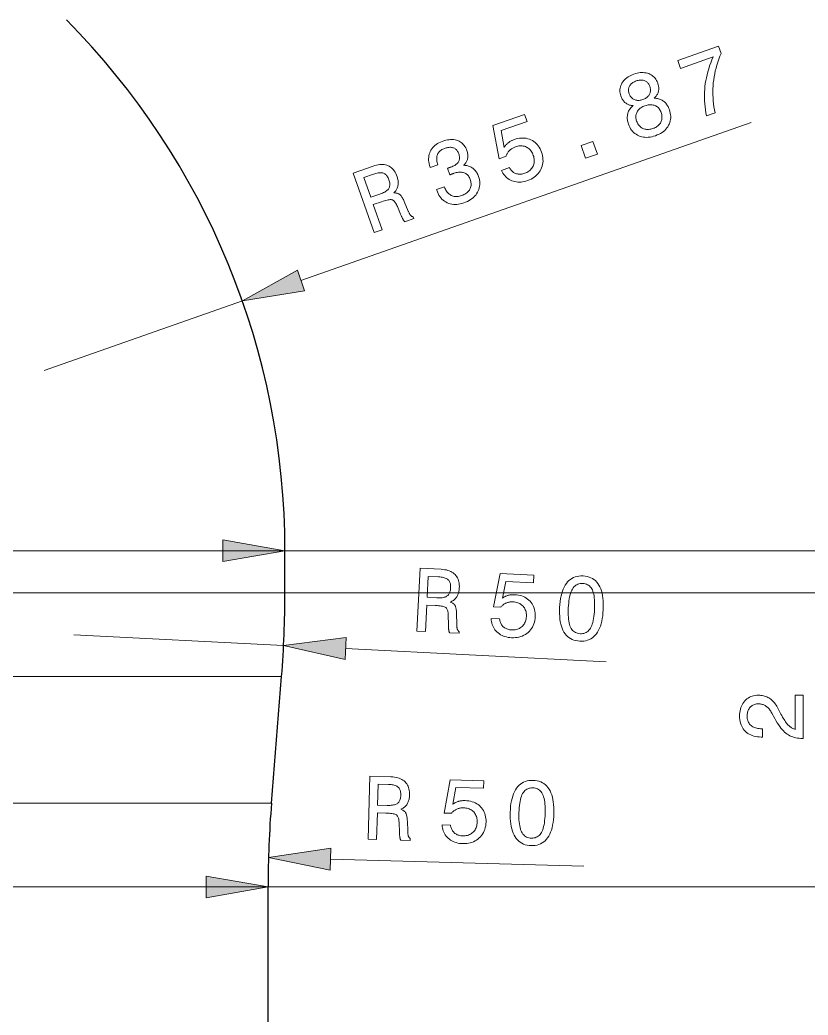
# Model space of a CAD drawing. Extents: x 0 to 297, y 0 to 420.
# Drawn here: x 126.58 to 164.08, y 260.25 to 307.61 of the extents above; entities that cross this region are included whole.
import ezdxf

# ---------------------------------------------------------------- set-up
doc = ezdxf.new("R2010")
doc.units = 0

msp = doc.modelspace()

# ---------------------------------------------------------------- linework, layer by layer
at = {"color": 7, "lineweight": 13}
for p, q in [((139.954, 295.21), (161.373, 302.729)), ((73.095, 282.349), (136.237, 282.349)), ((139.191, 282.349), (88.114, 282.349)), ((139.191, 282.349), (166.841, 282.349)), ((139.191, 282.349), (176.859, 282.349)), ((139.191, 280.349), (88.114, 280.349)), ((139.191, 280.349), (176.859, 280.349)), ((139.191, 280.349), (166.841, 280.349)), ((139.032, 276.366), (88.19, 276.366)), ((138.55, 270.333), (88.421, 270.333)), ((73.895, 266.349), (135.437, 266.349)), ((138.391, 266.349), (88.497, 266.349)), ((138.391, 266.349), (176.859, 266.349)), ((138.391, 266.349), (176.859, 266.349))]:
    msp.add_line(p, q, dxfattribs=at)
at = {"color": 7, "lineweight": 13, "ltscale": 0.25}
for p, q in [((127.73, 290.919), (137.166, 294.232)), ((129.141, 278.342), (139.128, 277.84))]:
    msp.add_line(p, q, dxfattribs=at)
at = {"color": 7, "lineweight": 30, "ltscale": 0.05}
msp.add_line((139.191, 280.349), (139.191, 282.349), dxfattribs=at)
at = {"color": 7, "lineweight": 13, "ltscale": 0.310269}
msp.add_line((142.079, 277.691), (154.474, 277.068), dxfattribs=at)
at = {"color": 7, "lineweight": 30, "ltscale": 0.151328}
msp.add_line((138.55, 270.333), (139.032, 276.366), dxfattribs=at)
at = {"color": 7, "lineweight": 13, "ltscale": 0.30114}
msp.add_line((141.364, 267.672), (153.405, 267.334), dxfattribs=at)
at = {"color": 7, "lineweight": 30}
msp.add_line((138.391, 173.649), (138.391, 266.349), dxfattribs=at)
at = {"color": 7, "lineweight": 13}
for points in [[(159.244, 303.042), (159.217, 303.184), (159.194, 303.326), (159.176, 303.468), (159.162, 303.609), (159.153, 303.749), (159.148, 303.889), (159.148, 304.029), (159.152, 304.168), (159.16, 304.306), (159.174, 304.444), (159.191, 304.581), (159.214, 304.719), (159.241, 304.858), (159.273, 304.997), (159.31, 305.137), (159.351, 305.278), (159.397, 305.418), (159.448, 305.56), (159.503, 305.702), (159.563, 305.844), (158.016, 305.301), (157.885, 305.673), (159.825, 306.353), (159.943, 306.015), (159.886, 305.876), (159.833, 305.737), (159.784, 305.598), (159.741, 305.458), (159.701, 305.318), (159.666, 305.178), (159.636, 305.038), (159.61, 304.897), (159.589, 304.757), (159.572, 304.616), (159.56, 304.475), (159.552, 304.333), (159.549, 304.191), (159.551, 304.049), (159.557, 303.906), (159.568, 303.763), (159.583, 303.619), (159.603, 303.475), (159.627, 303.331), (159.656, 303.186)], [(155.752, 303.527), (155.709, 303.532), (155.668, 303.539), (155.628, 303.548), (155.589, 303.558), (155.553, 303.571), (155.517, 303.585), (155.483, 303.601), (155.45, 303.62), (155.419, 303.64), (155.389, 303.661), (155.361, 303.685), (155.334, 303.711), (155.309, 303.739), (155.284, 303.769), (155.262, 303.801), (155.24, 303.835), (155.22, 303.871), (155.202, 303.909), (155.185, 303.949), (155.169, 303.991), (155.149, 304.055), (155.135, 304.119), (155.126, 304.182), (155.124, 304.244), (155.127, 304.306), (155.135, 304.367), (155.15, 304.427), (155.17, 304.487), (155.196, 304.545), (155.227, 304.603), (155.264, 304.66), (155.305, 304.713), (155.351, 304.763), (155.401, 304.81), (155.455, 304.854), (155.513, 304.895), (155.576, 304.933), (155.644, 304.968), (155.716, 305), (155.792, 305.029), (155.87, 305.054), (155.946, 305.074), (156.021, 305.089), (156.094, 305.099), (156.165, 305.104), (156.235, 305.103), (156.304, 305.097), (156.37, 305.087), (156.435, 305.071), (156.499, 305.05), (156.559, 305.024), (156.616, 304.994), (156.668, 304.96), (156.717, 304.922), (156.762, 304.88), (156.802, 304.834), (156.839, 304.783), (156.872, 304.729), (156.901, 304.67), (156.925, 304.607), (156.939, 304.564), (156.951, 304.522), (156.961, 304.481), (156.968, 304.44), (156.972, 304.4), (156.975, 304.361), (156.975, 304.322), (156.973, 304.284), (156.968, 304.247), (156.962, 304.211), (156.952, 304.176), (156.941, 304.141), (156.927, 304.106), (156.911, 304.072), (156.892, 304.039), (156.871, 304.007), (156.847, 303.974), (156.821, 303.943), (156.793, 303.912), (156.762, 303.882), (156.814, 303.879), (156.864, 303.874), (156.913, 303.866), (156.96, 303.856), (157.005, 303.843), (157.049, 303.827), (157.091, 303.808), (157.131, 303.787), (157.17, 303.763), (157.207, 303.737), (157.243, 303.707), (157.277, 303.676), (157.309, 303.642), (157.339, 303.605), (157.367, 303.566), (157.393, 303.525), (157.418, 303.481), (157.441, 303.435), (157.462, 303.386), (157.482, 303.335), (157.507, 303.254), (157.526, 303.174), (157.539, 303.096), (157.545, 303.02), (157.544, 302.945), (157.538, 302.871), (157.524, 302.799), (157.505, 302.729), (157.479, 302.659), (157.446, 302.592), (157.408, 302.526), (157.364, 302.465), (157.315, 302.406), (157.261, 302.352), (157.201, 302.301), (157.135, 302.253), (157.065, 302.21), (156.989, 302.169), (156.907, 302.132), (156.82, 302.099), (156.732, 302.071), (156.645, 302.049), (156.561, 302.033), (156.478, 302.023), (156.398, 302.019), (156.319, 302.021), (156.243, 302.03), (156.168, 302.045), (156.096, 302.066), (156.025, 302.093), (155.958, 302.125), (155.894, 302.163), (155.835, 302.206), (155.78, 302.254), (155.728, 302.307), (155.681, 302.366), (155.638, 302.429), (155.6, 302.498), (155.565, 302.572), (155.534, 302.651), (155.517, 302.703), (155.503, 302.754), (155.492, 302.805), (155.484, 302.855), (155.479, 302.904), (155.476, 302.952), (155.477, 302.999), (155.481, 303.045), (155.487, 303.091), (155.497, 303.136), (155.509, 303.18), (155.524, 303.223), (155.543, 303.265), (155.564, 303.305), (155.588, 303.345), (155.615, 303.384), (155.645, 303.421), (155.677, 303.458), (155.713, 303.493)], [(155.568, 304.095), (155.583, 304.056), (155.601, 304.019), (155.62, 303.985), (155.642, 303.953), (155.666, 303.924), (155.692, 303.897), (155.72, 303.873), (155.75, 303.851), (155.782, 303.832), (155.817, 303.816), (155.853, 303.802), (155.89, 303.792), (155.927, 303.784), (155.966, 303.78), (156.006, 303.778), (156.046, 303.78), (156.087, 303.785), (156.13, 303.793), (156.173, 303.804), (156.217, 303.818), (156.261, 303.835), (156.302, 303.853), (156.34, 303.874), (156.375, 303.896), (156.408, 303.92), (156.439, 303.946), (156.466, 303.973), (156.491, 304.003), (156.513, 304.034), (156.533, 304.067), (156.549, 304.102), (156.563, 304.137), (156.573, 304.172), (156.58, 304.209), (156.583, 304.246), (156.584, 304.284), (156.581, 304.322), (156.575, 304.361), (156.565, 304.4), (156.553, 304.441), (156.537, 304.48), (156.52, 304.517), (156.501, 304.55), (156.479, 304.582), (156.456, 304.61), (156.431, 304.636), (156.403, 304.66), (156.374, 304.68), (156.343, 304.698), (156.309, 304.714), (156.274, 304.726), (156.238, 304.736), (156.201, 304.742), (156.162, 304.746), (156.122, 304.746), (156.082, 304.744), (156.039, 304.738), (155.996, 304.729), (155.952, 304.718), (155.906, 304.703), (155.862, 304.686), (155.82, 304.668), (155.782, 304.648), (155.745, 304.626), (155.712, 304.602), (155.682, 304.577), (155.654, 304.55), (155.629, 304.522), (155.607, 304.492), (155.587, 304.46), (155.571, 304.427), (155.557, 304.394), (155.547, 304.359), (155.541, 304.324), (155.537, 304.288), (155.537, 304.251), (155.54, 304.213), (155.546, 304.175), (155.555, 304.135)], [(155.923, 302.796), (155.943, 302.746), (155.964, 302.7), (155.988, 302.656), (156.015, 302.616), (156.044, 302.579), (156.075, 302.545), (156.108, 302.514), (156.144, 302.487), (156.182, 302.463), (156.223, 302.443), (156.265, 302.425), (156.309, 302.412), (156.354, 302.402), (156.4, 302.397), (156.447, 302.395), (156.495, 302.396), (156.545, 302.402), (156.595, 302.411), (156.647, 302.424), (156.7, 302.441), (156.753, 302.461), (156.802, 302.484), (156.848, 302.508), (156.89, 302.535), (156.929, 302.564), (156.965, 302.595), (156.997, 302.628), (157.026, 302.664), (157.052, 302.701), (157.074, 302.741), (157.093, 302.783), (157.108, 302.826), (157.119, 302.869), (157.126, 302.914), (157.129, 302.96), (157.128, 303.007), (157.124, 303.055), (157.115, 303.104), (157.103, 303.154), (157.087, 303.205), (157.069, 303.252), (157.048, 303.295), (157.025, 303.335), (157, 303.373), (156.972, 303.407), (156.942, 303.438), (156.91, 303.466), (156.875, 303.491), (156.838, 303.513), (156.798, 303.531), (156.756, 303.547), (156.714, 303.558), (156.669, 303.567), (156.624, 303.571), (156.577, 303.572), (156.528, 303.569), (156.478, 303.563), (156.427, 303.553), (156.375, 303.539), (156.321, 303.522), (156.269, 303.502), (156.219, 303.48), (156.174, 303.456), (156.131, 303.43), (156.092, 303.402), (156.056, 303.372), (156.023, 303.34), (155.994, 303.306), (155.967, 303.27), (155.945, 303.232), (155.925, 303.192), (155.91, 303.152), (155.898, 303.111), (155.89, 303.069), (155.886, 303.026), (155.886, 302.982), (155.89, 302.937), (155.897, 302.891), (155.908, 302.844)], [(149.489, 300.446), (149.867, 300.579), (149.89, 300.538), (149.915, 300.501), (149.941, 300.466), (149.969, 300.434), (149.999, 300.404), (150.03, 300.378), (150.063, 300.354), (150.098, 300.332), (150.134, 300.314), (150.172, 300.298), (150.211, 300.286), (150.251, 300.276), (150.292, 300.269), (150.333, 300.266), (150.376, 300.265), (150.419, 300.268), (150.462, 300.273), (150.507, 300.282), (150.552, 300.294), (150.599, 300.308), (150.654, 300.33), (150.705, 300.354), (150.754, 300.38), (150.799, 300.41), (150.84, 300.442), (150.878, 300.476), (150.912, 300.514), (150.943, 300.554), (150.971, 300.597), (150.995, 300.642), (151.016, 300.689), (151.032, 300.738), (151.044, 300.787), (151.051, 300.837), (151.055, 300.888), (151.054, 300.94), (151.049, 300.993), (151.04, 301.047), (151.026, 301.102), (151.008, 301.158), (150.987, 301.214), (150.963, 301.267), (150.936, 301.315), (150.907, 301.361), (150.875, 301.402), (150.84, 301.441), (150.803, 301.475), (150.763, 301.506), (150.721, 301.534), (150.676, 301.558), (150.629, 301.578), (150.581, 301.594), (150.532, 301.605), (150.482, 301.613), (150.431, 301.616), (150.378, 301.615), (150.324, 301.609), (150.27, 301.6), (150.214, 301.586), (150.157, 301.568), (150.124, 301.555), (150.093, 301.542), (150.062, 301.528), (150.033, 301.512), (150.004, 301.496), (149.977, 301.478), (149.951, 301.459), (149.926, 301.439), (149.901, 301.418), (149.878, 301.396), (149.856, 301.373), (149.835, 301.349), (149.815, 301.323), (149.797, 301.297), (149.779, 301.27), (149.763, 301.241), (149.748, 301.212), (149.734, 301.182), (149.721, 301.15), (149.709, 301.118), (149.385, 301.004), (149.081, 302.582), (150.593, 303.113), (150.71, 302.779), (149.471, 302.344), (149.625, 301.542), (149.639, 301.567), (149.655, 301.591), (149.672, 301.614), (149.689, 301.637), (149.708, 301.659), (149.728, 301.681), (149.748, 301.702), (149.77, 301.723), (149.793, 301.743), (149.817, 301.762), (149.841, 301.781), (149.867, 301.799), (149.894, 301.816), (149.921, 301.832), (149.949, 301.848), (149.978, 301.863), (150.008, 301.877), (150.038, 301.89), (150.069, 301.903), (150.102, 301.915), (150.188, 301.942), (150.273, 301.963), (150.356, 301.978), (150.438, 301.986), (150.517, 301.988), (150.596, 301.984), (150.673, 301.973), (150.748, 301.956), (150.822, 301.932), (150.894, 301.902), (150.963, 301.867), (151.028, 301.826), (151.089, 301.78), (151.145, 301.729), (151.198, 301.673), (151.246, 301.612), (151.29, 301.546), (151.33, 301.475), (151.366, 301.399), (151.397, 301.317), (151.425, 301.229), (151.446, 301.142), (151.46, 301.056), (151.468, 300.972), (151.469, 300.889), (151.462, 300.808), (151.449, 300.728), (151.429, 300.649), (151.403, 300.572), (151.369, 300.496), (151.33, 300.423), (151.285, 300.355), (151.235, 300.291), (151.179, 300.231), (151.118, 300.175), (151.052, 300.124), (150.98, 300.077), (150.903, 300.035), (150.821, 299.996), (150.733, 299.962), (150.654, 299.937), (150.576, 299.917), (150.499, 299.903), (150.423, 299.894), (150.348, 299.891), (150.274, 299.893), (150.202, 299.9), (150.13, 299.913), (150.06, 299.931), (149.991, 299.955), (149.924, 299.984), (149.861, 300.018), (149.802, 300.056), (149.746, 300.098), (149.694, 300.145), (149.645, 300.196), (149.601, 300.252), (149.56, 300.312), (149.522, 300.377)], [(146.401, 299.53), (146.777, 299.662), (146.8, 299.604), (146.825, 299.551), (146.853, 299.501), (146.882, 299.455), (146.914, 299.412), (146.948, 299.374), (146.983, 299.339), (147.021, 299.308), (147.061, 299.28), (147.103, 299.257), (147.147, 299.237), (147.192, 299.222), (147.239, 299.21), (147.287, 299.203), (147.336, 299.2), (147.387, 299.202), (147.439, 299.207), (147.493, 299.217), (147.547, 299.23), (147.604, 299.248), (147.658, 299.269), (147.708, 299.292), (147.755, 299.316), (147.799, 299.344), (147.839, 299.373), (147.876, 299.404), (147.91, 299.438), (147.94, 299.473), (147.967, 299.511), (147.99, 299.551), (148.009, 299.593), (148.025, 299.636), (148.037, 299.68), (148.044, 299.724), (148.048, 299.771), (148.047, 299.818), (148.043, 299.866), (148.035, 299.915), (148.022, 299.966), (148.006, 300.017), (147.988, 300.063), (147.968, 300.106), (147.945, 300.145), (147.92, 300.181), (147.893, 300.214), (147.863, 300.244), (147.83, 300.27), (147.795, 300.294), (147.758, 300.314), (147.718, 300.331), (147.677, 300.344), (147.633, 300.354), (147.588, 300.361), (147.542, 300.364), (147.493, 300.363), (147.443, 300.359), (147.392, 300.351), (147.339, 300.34), (147.284, 300.325), (147.227, 300.307), (147.219, 300.304), (147.211, 300.301), (147.203, 300.298), (147.195, 300.295), (147.187, 300.292), (147.178, 300.289), (147.17, 300.286), (147.162, 300.282), (147.153, 300.279), (147.145, 300.276), (147.136, 300.272), (147.126, 300.268), (147.116, 300.264), (147.106, 300.26), (147.095, 300.255), (147.083, 300.251), (147.071, 300.246), (147.058, 300.24), (147.045, 300.235), (147.031, 300.229), (146.919, 300.549), (146.928, 300.552), (146.936, 300.555), (146.945, 300.557), (146.954, 300.56), (146.962, 300.563), (146.971, 300.565), (146.979, 300.568), (146.987, 300.571), (146.995, 300.573), (147.003, 300.576), (147.011, 300.578), (147.019, 300.581), (147.027, 300.583), (147.035, 300.586), (147.042, 300.589), (147.049, 300.591), (147.057, 300.593), (147.064, 300.596), (147.071, 300.598), (147.077, 300.601), (147.13, 300.621), (147.18, 300.642), (147.226, 300.664), (147.268, 300.687), (147.307, 300.712), (147.342, 300.737), (147.373, 300.764), (147.401, 300.792), (147.425, 300.821), (147.446, 300.852), (147.463, 300.884), (147.477, 300.917), (147.487, 300.951), (147.494, 300.987), (147.497, 301.024), (147.497, 301.062), (147.494, 301.102), (147.487, 301.143), (147.476, 301.186), (147.462, 301.23), (147.446, 301.271), (147.428, 301.31), (147.408, 301.345), (147.387, 301.378), (147.363, 301.408), (147.338, 301.435), (147.311, 301.459), (147.282, 301.481), (147.251, 301.499), (147.218, 301.515), (147.183, 301.527), (147.148, 301.537), (147.11, 301.543), (147.071, 301.546), (147.031, 301.546), (146.989, 301.543), (146.946, 301.537), (146.902, 301.528), (146.856, 301.516), (146.808, 301.501), (146.756, 301.48), (146.708, 301.458), (146.663, 301.434), (146.621, 301.407), (146.584, 301.379), (146.55, 301.348), (146.52, 301.315), (146.493, 301.28), (146.471, 301.243), (146.451, 301.203), (146.436, 301.162), (146.424, 301.118), (146.417, 301.073), (146.413, 301.026), (146.413, 300.977), (146.416, 300.926), (146.424, 300.874), (146.435, 300.819), (146.45, 300.763), (146.469, 300.704), (146.107, 300.577), (146.097, 300.605), (146.071, 300.687), (146.051, 300.768), (146.037, 300.847), (146.029, 300.924), (146.026, 301), (146.03, 301.074), (146.04, 301.146), (146.056, 301.216), (146.078, 301.285), (146.106, 301.352), (146.14, 301.417), (146.179, 301.477), (146.222, 301.534), (146.271, 301.588), (146.325, 301.637), (146.384, 301.683), (146.448, 301.725), (146.518, 301.763), (146.592, 301.797), (146.671, 301.828), (146.757, 301.855), (146.84, 301.878), (146.92, 301.895), (146.998, 301.906), (147.074, 301.913), (147.147, 301.913), (147.217, 301.909), (147.285, 301.899), (147.351, 301.884), (147.414, 301.863), (147.474, 301.837), (147.53, 301.806), (147.583, 301.771), (147.632, 301.73), (147.678, 301.685), (147.719, 301.635), (147.757, 301.58), (147.792, 301.52), (147.823, 301.455), (147.85, 301.386), (147.863, 301.345), (147.874, 301.305), (147.883, 301.265), (147.889, 301.226), (147.894, 301.188), (147.896, 301.15), (147.896, 301.112), (147.893, 301.076), (147.889, 301.039), (147.882, 301.004), (147.873, 300.969), (147.862, 300.935), (147.848, 300.901), (147.833, 300.868), (147.815, 300.837), (147.795, 300.806), (147.772, 300.775), (147.748, 300.746), (147.721, 300.717), (147.692, 300.689), (147.743, 300.687), (147.792, 300.682), (147.84, 300.675), (147.886, 300.665), (147.931, 300.653), (147.974, 300.638), (148.015, 300.62), (148.055, 300.599), (148.094, 300.576), (148.131, 300.55), (148.166, 300.522), (148.199, 300.491), (148.231, 300.458), (148.261, 300.422), (148.289, 300.384), (148.315, 300.343), (148.339, 300.3), (148.362, 300.255), (148.383, 300.207), (148.402, 300.156), (148.427, 300.075), (148.446, 299.996), (148.458, 299.917), (148.463, 299.84), (148.461, 299.764), (148.453, 299.69), (148.438, 299.616), (148.417, 299.544), (148.388, 299.474), (148.353, 299.404), (148.312, 299.337), (148.266, 299.274), (148.214, 299.214), (148.157, 299.158), (148.094, 299.105), (148.026, 299.056), (147.952, 299.011), (147.874, 298.97), (147.789, 298.932), (147.7, 298.898), (147.613, 298.87), (147.528, 298.849), (147.445, 298.834), (147.364, 298.826), (147.284, 298.824), (147.206, 298.828), (147.13, 298.839), (147.055, 298.856), (146.982, 298.879), (146.911, 298.909), (146.843, 298.945), (146.779, 298.986), (146.719, 299.032), (146.663, 299.083), (146.611, 299.14), (146.563, 299.202), (146.519, 299.269), (146.479, 299.341), (146.443, 299.419), (146.411, 299.502)], [(153.494, 301.023), (153.281, 301.63), (153.844, 301.827), (154.057, 301.221)], [(143.435, 297.492), (142.443, 300.319), (143.388, 300.651), (143.47, 300.677), (143.55, 300.698), (143.627, 300.714), (143.702, 300.724), (143.774, 300.728), (143.844, 300.727), (143.911, 300.721), (143.975, 300.709), (144.037, 300.691), (144.097, 300.668), (144.154, 300.64), (144.207, 300.606), (144.258, 300.567), (144.305, 300.523), (144.35, 300.473), (144.391, 300.418), (144.43, 300.358), (144.465, 300.292), (144.497, 300.221), (144.526, 300.145), (144.541, 300.099), (144.554, 300.054), (144.564, 300.009), (144.572, 299.965), (144.578, 299.922), (144.581, 299.88), (144.582, 299.838), (144.58, 299.798), (144.576, 299.758), (144.57, 299.718), (144.561, 299.68), (144.55, 299.642), (144.537, 299.606), (144.521, 299.57), (144.503, 299.535), (144.482, 299.501), (144.46, 299.468), (144.434, 299.435), (144.407, 299.404), (144.377, 299.373), (144.411, 299.374), (144.443, 299.373), (144.474, 299.37), (144.504, 299.365), (144.532, 299.358), (144.559, 299.35), (144.585, 299.34), (144.609, 299.328), (144.632, 299.315), (144.653, 299.299), (144.674, 299.282), (144.695, 299.26), (144.716, 299.235), (144.738, 299.207), (144.759, 299.175), (144.781, 299.139), (144.802, 299.1), (144.824, 299.058), (144.846, 299.012), (144.868, 298.963), (145.059, 298.513), (145.071, 298.485), (145.083, 298.459), (145.095, 298.434), (145.107, 298.411), (145.119, 298.389), (145.13, 298.37), (145.141, 298.352), (145.152, 298.335), (145.163, 298.321), (145.173, 298.308), (145.184, 298.296), (145.195, 298.286), (145.207, 298.276), (145.218, 298.267), (145.231, 298.259), (145.243, 298.252), (145.256, 298.246), (145.27, 298.241), (145.284, 298.237), (145.298, 298.233), (145.325, 298.156), (144.898, 298.006), (144.889, 298.013), (144.88, 298.022), (144.871, 298.032), (144.861, 298.042), (144.852, 298.054), (144.843, 298.066), (144.833, 298.08), (144.823, 298.095), (144.814, 298.11), (144.804, 298.127), (144.793, 298.144), (144.783, 298.163), (144.772, 298.184), (144.761, 298.206), (144.75, 298.229), (144.738, 298.253), (144.727, 298.279), (144.714, 298.306), (144.702, 298.334), (144.689, 298.364), (144.541, 298.723), (144.518, 298.775), (144.495, 298.822), (144.472, 298.865), (144.448, 298.904), (144.424, 298.938), (144.4, 298.968), (144.376, 298.993), (144.351, 299.014), (144.326, 299.031), (144.301, 299.043), (144.273, 299.051), (144.24, 299.055), (144.201, 299.056), (144.157, 299.052), (144.108, 299.046), (144.053, 299.035), (143.994, 299.02), (143.928, 299.002), (143.858, 298.98), (143.782, 298.955), (143.394, 298.819), (143.813, 297.625)], [(143.404, 300.268), (142.943, 300.106), (143.273, 299.165), (143.709, 299.318), (143.773, 299.341), (143.832, 299.366), (143.886, 299.391), (143.936, 299.417), (143.981, 299.444), (144.021, 299.471), (144.056, 299.5), (144.087, 299.529), (144.113, 299.559), (144.134, 299.59), (144.15, 299.622), (144.164, 299.656), (144.173, 299.692), (144.179, 299.73), (144.181, 299.77), (144.18, 299.812), (144.174, 299.856), (144.166, 299.902), (144.153, 299.95), (144.137, 300), (144.119, 300.048), (144.099, 300.093), (144.077, 300.133), (144.054, 300.17), (144.029, 300.203), (144.003, 300.233), (143.975, 300.259), (143.946, 300.281), (143.914, 300.299), (143.882, 300.313), (143.847, 300.324), (143.809, 300.332), (143.769, 300.336), (143.725, 300.336), (143.679, 300.333), (143.63, 300.327), (143.577, 300.317), (143.523, 300.304), (143.465, 300.288)], [(139.781, 295.702), (137.166, 294.232), (140.126, 294.719)], [(136.237, 281.828), (139.191, 282.349), (136.237, 282.87)], [(145.474, 278.522), (145.625, 281.514), (146.625, 281.464), (146.711, 281.457), (146.793, 281.447), (146.87, 281.432), (146.943, 281.413), (147.012, 281.39), (147.076, 281.362), (147.135, 281.331), (147.191, 281.295), (147.241, 281.256), (147.288, 281.212), (147.329, 281.164), (147.366, 281.113), (147.398, 281.057), (147.426, 280.998), (147.448, 280.935), (147.466, 280.869), (147.478, 280.799), (147.486, 280.725), (147.489, 280.647), (147.487, 280.565), (147.484, 280.517), (147.479, 280.47), (147.471, 280.425), (147.462, 280.381), (147.451, 280.339), (147.438, 280.299), (147.423, 280.26), (147.406, 280.223), (147.387, 280.187), (147.366, 280.154), (147.344, 280.121), (147.319, 280.091), (147.293, 280.062), (147.265, 280.035), (147.235, 280.009), (147.203, 279.985), (147.169, 279.963), (147.134, 279.943), (147.097, 279.924), (147.058, 279.907), (147.089, 279.895), (147.118, 279.882), (147.146, 279.867), (147.172, 279.851), (147.195, 279.835), (147.217, 279.817), (147.237, 279.798), (147.255, 279.778), (147.271, 279.757), (147.285, 279.734), (147.298, 279.71), (147.309, 279.682), (147.319, 279.651), (147.328, 279.617), (147.336, 279.579), (147.343, 279.538), (147.348, 279.494), (147.352, 279.446), (147.355, 279.396), (147.356, 279.341), (147.363, 278.853), (147.364, 278.823), (147.365, 278.793), (147.367, 278.766), (147.369, 278.74), (147.372, 278.716), (147.375, 278.693), (147.378, 278.672), (147.382, 278.653), (147.387, 278.636), (147.392, 278.62), (147.397, 278.605), (147.404, 278.591), (147.41, 278.578), (147.418, 278.565), (147.426, 278.553), (147.435, 278.542), (147.445, 278.531), (147.456, 278.521), (147.467, 278.512), (147.479, 278.504), (147.475, 278.421), (147.022, 278.444), (147.017, 278.455), (147.012, 278.466), (147.007, 278.478), (147.002, 278.492), (146.998, 278.506), (146.994, 278.521), (146.99, 278.538), (146.987, 278.555), (146.984, 278.573), (146.981, 278.592), (146.978, 278.612), (146.976, 278.634), (146.973, 278.657), (146.971, 278.681), (146.97, 278.706), (146.968, 278.733), (146.967, 278.762), (146.966, 278.791), (146.965, 278.822), (146.965, 278.854), (146.963, 279.243), (146.962, 279.3), (146.958, 279.352), (146.953, 279.401), (146.946, 279.446), (146.937, 279.486), (146.926, 279.523), (146.913, 279.556), (146.898, 279.585), (146.881, 279.609), (146.862, 279.63), (146.839, 279.648), (146.81, 279.665), (146.774, 279.68), (146.733, 279.693), (146.684, 279.706), (146.63, 279.716), (146.569, 279.725), (146.502, 279.733), (146.428, 279.74), (146.349, 279.745), (145.938, 279.765), (145.874, 278.502)], [(146.495, 281.103), (146.006, 281.127), (145.956, 280.132), (146.417, 280.108), (146.486, 280.106), (146.55, 280.106), (146.61, 280.109), (146.666, 280.114), (146.717, 280.122), (146.765, 280.133), (146.808, 280.146), (146.848, 280.161), (146.883, 280.179), (146.914, 280.2), (146.942, 280.223), (146.967, 280.249), (146.989, 280.279), (147.009, 280.312), (147.026, 280.349), (147.04, 280.388), (147.052, 280.431), (147.062, 280.476), (147.068, 280.526), (147.072, 280.578), (147.073, 280.629), (147.072, 280.678), (147.067, 280.724), (147.06, 280.767), (147.049, 280.807), (147.036, 280.844), (147.02, 280.879), (147.001, 280.91), (146.979, 280.939), (146.954, 280.965), (146.926, 280.988), (146.894, 281.009), (146.858, 281.028), (146.818, 281.045), (146.774, 281.06), (146.726, 281.073), (146.674, 281.084), (146.618, 281.092), (146.559, 281.099)], [(149.001, 279.128), (149.401, 279.108), (149.407, 279.062), (149.416, 279.017), (149.427, 278.975), (149.441, 278.935), (149.457, 278.896), (149.476, 278.86), (149.498, 278.825), (149.522, 278.792), (149.548, 278.761), (149.578, 278.733), (149.609, 278.706), (149.642, 278.682), (149.678, 278.66), (149.715, 278.641), (149.753, 278.625), (149.794, 278.611), (149.837, 278.6), (149.882, 278.591), (149.928, 278.584), (149.976, 278.581), (150.035, 278.579), (150.092, 278.582), (150.147, 278.589), (150.2, 278.599), (150.25, 278.613), (150.299, 278.631), (150.345, 278.652), (150.389, 278.677), (150.43, 278.707), (150.47, 278.74), (150.507, 278.776), (150.54, 278.814), (150.569, 278.855), (150.595, 278.899), (150.618, 278.945), (150.637, 278.993), (150.652, 279.044), (150.664, 279.098), (150.672, 279.154), (150.677, 279.212), (150.678, 279.272), (150.676, 279.33), (150.67, 279.385), (150.66, 279.438), (150.646, 279.489), (150.628, 279.537), (150.607, 279.583), (150.582, 279.627), (150.553, 279.669), (150.521, 279.708), (150.485, 279.744), (150.446, 279.777), (150.405, 279.806), (150.362, 279.832), (150.315, 279.854), (150.266, 279.873), (150.215, 279.889), (150.16, 279.9), (150.103, 279.909), (150.043, 279.913), (150.009, 279.915), (149.975, 279.914), (149.941, 279.912), (149.908, 279.909), (149.875, 279.904), (149.843, 279.898), (149.812, 279.891), (149.781, 279.882), (149.751, 279.872), (149.721, 279.86), (149.692, 279.847), (149.663, 279.832), (149.635, 279.816), (149.608, 279.799), (149.581, 279.78), (149.556, 279.76), (149.53, 279.739), (149.506, 279.716), (149.482, 279.692), (149.459, 279.666), (149.116, 279.684), (149.431, 281.259), (151.031, 281.179), (151.014, 280.825), (149.702, 280.891), (149.541, 280.091), (149.564, 280.108), (149.588, 280.125), (149.612, 280.14), (149.637, 280.155), (149.663, 280.168), (149.689, 280.181), (149.716, 280.193), (149.744, 280.203), (149.773, 280.213), (149.802, 280.222), (149.832, 280.23), (149.863, 280.237), (149.894, 280.243), (149.925, 280.248), (149.957, 280.252), (149.99, 280.254), (150.022, 280.256), (150.056, 280.257), (150.09, 280.257), (150.124, 280.256), (150.214, 280.248), (150.301, 280.236), (150.383, 280.218), (150.462, 280.195), (150.537, 280.166), (150.607, 280.133), (150.674, 280.093), (150.738, 280.049), (150.797, 280), (150.852, 279.945), (150.903, 279.885), (150.948, 279.823), (150.987, 279.758), (151.02, 279.689), (151.047, 279.618), (151.069, 279.543), (151.085, 279.465), (151.095, 279.384), (151.099, 279.3), (151.097, 279.212), (151.09, 279.12), (151.076, 279.032), (151.057, 278.947), (151.032, 278.866), (151.001, 278.789), (150.965, 278.716), (150.923, 278.647), (150.874, 278.582), (150.821, 278.521), (150.761, 278.463), (150.697, 278.411), (150.629, 278.364), (150.559, 278.324), (150.484, 278.289), (150.407, 278.261), (150.326, 278.238), (150.242, 278.222), (150.155, 278.212), (150.064, 278.208), (149.97, 278.209), (149.887, 278.216), (149.807, 278.227), (149.73, 278.243), (149.657, 278.264), (149.586, 278.289), (149.519, 278.318), (149.454, 278.353), (149.393, 278.392), (149.335, 278.435), (149.28, 278.484), (149.229, 278.536), (149.184, 278.59), (149.143, 278.648), (149.107, 278.708), (149.077, 278.771), (149.052, 278.837), (149.031, 278.906), (149.016, 278.977), (149.006, 279.051)], [(152.259, 279.646), (152.269, 279.794), (152.284, 279.935), (152.304, 280.068), (152.329, 280.194), (152.359, 280.312), (152.394, 280.422), (152.434, 280.526), (152.478, 280.621), (152.528, 280.709), (152.582, 280.79), (152.642, 280.862), (152.705, 280.927), (152.774, 280.983), (152.846, 281.031), (152.923, 281.071), (153.005, 281.103), (153.091, 281.126), (153.181, 281.141), (153.276, 281.149), (153.375, 281.148), (153.475, 281.139), (153.569, 281.122), (153.658, 281.098), (153.741, 281.066), (153.819, 281.027), (153.892, 280.98), (153.959, 280.925), (154.021, 280.863), (154.078, 280.793), (154.129, 280.715), (154.175, 280.63), (154.215, 280.538), (154.249, 280.439), (154.278, 280.332), (154.301, 280.218), (154.319, 280.097), (154.331, 279.969), (154.337, 279.834), (154.338, 279.691), (154.333, 279.542), (154.323, 279.393), (154.308, 279.251), (154.288, 279.118), (154.263, 278.992), (154.234, 278.874), (154.199, 278.763), (154.16, 278.661), (154.116, 278.566), (154.067, 278.478), (154.013, 278.399), (153.954, 278.327), (153.891, 278.264), (153.823, 278.208), (153.75, 278.161), (153.673, 278.121), (153.592, 278.09), (153.506, 278.067), (153.415, 278.052), (153.319, 278.045), (153.219, 278.046), (153.12, 278.055), (153.027, 278.072), (152.938, 278.096), (152.855, 278.128), (152.777, 278.167), (152.705, 278.214), (152.637, 278.269), (152.575, 278.331), (152.518, 278.401), (152.466, 278.479), (152.42, 278.564), (152.379, 278.656), (152.345, 278.755), (152.315, 278.861), (152.292, 278.974), (152.274, 279.094), (152.262, 279.222), (152.255, 279.356), (152.254, 279.497)], [(152.672, 279.625), (152.667, 279.505), (152.666, 279.391), (152.668, 279.283), (152.674, 279.182), (152.683, 279.087), (152.695, 278.999), (152.711, 278.917), (152.73, 278.842), (152.752, 278.773), (152.778, 278.711), (152.807, 278.655), (152.84, 278.604), (152.877, 278.559), (152.917, 278.52), (152.961, 278.486), (153.009, 278.457), (153.06, 278.435), (153.116, 278.418), (153.174, 278.406), (153.237, 278.4), (153.3, 278.4), (153.36, 278.405), (153.417, 278.416), (153.471, 278.434), (153.521, 278.457), (153.568, 278.486), (153.612, 278.521), (153.652, 278.561), (153.69, 278.608), (153.724, 278.66), (153.755, 278.719), (153.784, 278.785), (153.81, 278.858), (153.833, 278.938), (153.854, 279.024), (153.872, 279.118), (153.887, 279.219), (153.9, 279.326), (153.911, 279.441), (153.918, 279.562), (153.923, 279.685), (153.924, 279.8), (153.922, 279.909), (153.917, 280.011), (153.908, 280.106), (153.896, 280.195), (153.881, 280.276), (153.863, 280.352), (153.841, 280.42), (153.816, 280.482), (153.787, 280.537), (153.754, 280.587), (153.718, 280.632), (153.678, 280.671), (153.634, 280.705), (153.586, 280.733), (153.535, 280.755), (153.479, 280.772), (153.42, 280.784), (153.357, 280.79), (153.294, 280.79), (153.235, 280.784), (153.178, 280.773), (153.124, 280.755), (153.074, 280.732), (153.027, 280.703), (152.983, 280.667), (152.942, 280.626), (152.904, 280.579), (152.869, 280.526), (152.837, 280.467), (152.808, 280.401), (152.781, 280.328), (152.758, 280.248), (152.737, 280.161), (152.718, 280.067), (152.703, 279.967), (152.69, 279.86), (152.679, 279.746)], [(142.105, 278.212), (139.128, 277.84), (142.053, 277.171)], [(163.841, 273.414), (163.828, 273.414), (163.741, 273.416), (163.656, 273.422), (163.575, 273.433), (163.496, 273.447), (163.42, 273.466), (163.347, 273.488), (163.277, 273.515), (163.21, 273.546), (163.146, 273.581), (163.085, 273.621), (163.026, 273.665), (162.966, 273.717), (162.907, 273.775), (162.847, 273.839), (162.788, 273.911), (162.729, 273.988), (162.67, 274.073), (162.611, 274.164), (162.553, 274.262), (162.494, 274.367), (162.355, 274.622), (162.33, 274.667), (162.304, 274.709), (162.277, 274.749), (162.25, 274.786), (162.223, 274.821), (162.194, 274.853), (162.166, 274.883), (162.136, 274.91), (162.106, 274.935), (162.075, 274.957), (162.044, 274.977), (162.011, 274.995), (161.978, 275.011), (161.943, 275.025), (161.907, 275.036), (161.87, 275.046), (161.832, 275.053), (161.793, 275.058), (161.753, 275.062), (161.712, 275.063), (161.665, 275.061), (161.62, 275.056), (161.577, 275.048), (161.536, 275.037), (161.496, 275.022), (161.459, 275.004), (161.423, 274.983), (161.389, 274.958), (161.357, 274.93), (161.327, 274.899), (161.299, 274.866), (161.274, 274.829), (161.252, 274.791), (161.233, 274.751), (161.217, 274.708), (161.204, 274.663), (161.194, 274.616), (161.186, 274.567), (161.182, 274.516), (161.18, 274.462), (161.182, 274.409), (161.188, 274.358), (161.197, 274.309), (161.21, 274.263), (161.227, 274.219), (161.247, 274.177), (161.271, 274.137), (161.299, 274.1), (161.331, 274.065), (161.366, 274.033), (161.404, 274.003), (161.446, 273.976), (161.49, 273.953), (161.537, 273.932), (161.586, 273.915), (161.639, 273.901), (161.694, 273.89), (161.752, 273.882), (161.813, 273.877), (161.876, 273.876), (161.912, 273.876), (161.912, 273.484), (161.851, 273.484), (161.758, 273.486), (161.669, 273.494), (161.584, 273.508), (161.503, 273.527), (161.426, 273.551), (161.353, 273.581), (161.283, 273.616), (161.218, 273.656), (161.157, 273.702), (161.099, 273.753), (161.047, 273.809), (160.999, 273.869), (160.958, 273.933), (160.922, 274), (160.891, 274.071), (160.866, 274.146), (160.847, 274.225), (160.833, 274.308), (160.825, 274.395), (160.822, 274.485), (160.824, 274.572), (160.832, 274.655), (160.844, 274.735), (160.861, 274.812), (160.884, 274.885), (160.911, 274.955), (160.943, 275.022), (160.98, 275.085), (161.022, 275.144), (161.069, 275.201), (161.12, 275.253), (161.174, 275.299), (161.231, 275.34), (161.291, 275.375), (161.354, 275.406), (161.42, 275.43), (161.489, 275.449), (161.562, 275.463), (161.637, 275.471), (161.716, 275.474), (161.777, 275.472), (161.837, 275.467), (161.895, 275.459), (161.952, 275.448), (162.007, 275.434), (162.06, 275.416), (162.112, 275.395), (162.163, 275.371), (162.211, 275.344), (162.259, 275.314), (162.305, 275.28), (162.349, 275.243), (162.393, 275.202), (162.435, 275.158), (162.476, 275.111), (162.516, 275.061), (162.554, 275.007), (162.592, 274.949), (162.628, 274.889), (162.663, 274.824), (162.791, 274.571), (162.828, 274.501), (162.865, 274.435), (162.9, 274.373), (162.935, 274.316), (162.97, 274.262), (163.003, 274.212), (163.036, 274.166), (163.068, 274.125), (163.1, 274.087), (163.131, 274.054), (163.161, 274.024), (163.193, 273.995), (163.225, 273.969), (163.258, 273.945), (163.291, 273.923), (163.326, 273.904), (163.361, 273.886), (163.396, 273.871), (163.433, 273.857), (163.47, 273.846), (163.47, 275.474), (163.841, 275.474)], [(143.151, 268.623), (143.236, 271.617), (144.237, 271.589), (144.323, 271.584), (144.405, 271.576), (144.483, 271.562), (144.556, 271.545), (144.625, 271.523), (144.689, 271.498), (144.75, 271.468), (144.806, 271.433), (144.857, 271.395), (144.905, 271.352), (144.947, 271.305), (144.986, 271.254), (145.019, 271.2), (145.047, 271.141), (145.071, 271.079), (145.09, 271.013), (145.104, 270.943), (145.114, 270.869), (145.119, 270.792), (145.119, 270.71), (145.116, 270.661), (145.112, 270.615), (145.106, 270.569), (145.097, 270.525), (145.087, 270.483), (145.075, 270.442), (145.061, 270.403), (145.045, 270.366), (145.027, 270.33), (145.007, 270.296), (144.985, 270.263), (144.961, 270.232), (144.935, 270.202), (144.908, 270.174), (144.879, 270.148), (144.847, 270.124), (144.814, 270.101), (144.779, 270.08), (144.742, 270.06), (144.703, 270.043), (144.735, 270.031), (144.765, 270.018), (144.793, 270.004), (144.819, 269.989), (144.843, 269.973), (144.865, 269.956), (144.885, 269.937), (144.904, 269.917), (144.92, 269.897), (144.935, 269.875), (144.948, 269.851), (144.96, 269.823), (144.971, 269.792), (144.981, 269.758), (144.989, 269.721), (144.996, 269.68), (145.003, 269.636), (145.008, 269.588), (145.012, 269.537), (145.015, 269.483), (145.032, 268.996), (145.034, 268.965), (145.036, 268.936), (145.038, 268.908), (145.041, 268.882), (145.044, 268.858), (145.047, 268.836), (145.051, 268.815), (145.056, 268.796), (145.061, 268.779), (145.066, 268.763), (145.072, 268.748), (145.078, 268.734), (145.086, 268.721), (145.094, 268.709), (145.102, 268.697), (145.111, 268.686), (145.121, 268.675), (145.132, 268.666), (145.143, 268.657), (145.156, 268.648), (145.153, 268.566), (144.7, 268.579), (144.695, 268.589), (144.689, 268.601), (144.684, 268.613), (144.68, 268.626), (144.675, 268.64), (144.671, 268.655), (144.667, 268.672), (144.663, 268.689), (144.659, 268.707), (144.656, 268.726), (144.653, 268.746), (144.65, 268.767), (144.647, 268.79), (144.644, 268.815), (144.642, 268.84), (144.64, 268.867), (144.638, 268.895), (144.636, 268.925), (144.635, 268.956), (144.634, 268.988), (144.623, 269.376), (144.621, 269.433), (144.616, 269.486), (144.61, 269.534), (144.602, 269.579), (144.592, 269.619), (144.58, 269.656), (144.566, 269.688), (144.551, 269.716), (144.533, 269.741), (144.514, 269.761), (144.491, 269.779), (144.461, 269.794), (144.425, 269.809), (144.383, 269.821), (144.335, 269.833), (144.28, 269.842), (144.219, 269.85), (144.152, 269.856), (144.078, 269.861), (143.998, 269.864), (143.587, 269.876), (143.552, 268.611)], [(146.664, 269.306), (147.064, 269.295), (147.071, 269.249), (147.081, 269.205), (147.093, 269.163), (147.108, 269.123), (147.125, 269.085), (147.145, 269.049), (147.167, 269.014), (147.192, 268.982), (147.219, 268.952), (147.249, 268.924), (147.281, 268.898), (147.315, 268.875), (147.35, 268.854), (147.388, 268.836), (147.427, 268.82), (147.468, 268.807), (147.511, 268.797), (147.556, 268.789), (147.602, 268.783), (147.651, 268.781), (147.71, 268.781), (147.767, 268.785), (147.821, 268.792), (147.874, 268.804), (147.924, 268.819), (147.972, 268.838), (148.017, 268.86), (148.061, 268.887), (148.102, 268.917), (148.141, 268.95), (148.177, 268.987), (148.209, 269.027), (148.238, 269.068), (148.263, 269.112), (148.284, 269.159), (148.302, 269.208), (148.316, 269.259), (148.327, 269.313), (148.334, 269.369), (148.338, 269.428), (148.337, 269.488), (148.334, 269.545), (148.326, 269.6), (148.315, 269.653), (148.3, 269.704), (148.281, 269.752), (148.259, 269.797), (148.233, 269.84), (148.203, 269.881), (148.17, 269.92), (148.134, 269.955), (148.094, 269.987), (148.053, 270.016), (148.008, 270.04), (147.962, 270.062), (147.912, 270.079), (147.86, 270.094), (147.805, 270.104), (147.748, 270.111), (147.688, 270.115), (147.654, 270.115), (147.62, 270.114), (147.586, 270.111), (147.553, 270.107), (147.521, 270.102), (147.489, 270.095), (147.457, 270.087), (147.427, 270.078), (147.397, 270.067), (147.367, 270.054), (147.338, 270.04), (147.31, 270.025), (147.282, 270.009), (147.256, 269.991), (147.23, 269.972), (147.204, 269.951), (147.179, 269.929), (147.155, 269.906), (147.132, 269.881), (147.109, 269.855), (146.766, 269.864), (147.047, 271.447), (148.648, 271.402), (148.638, 271.048), (147.325, 271.085), (147.183, 270.281), (147.205, 270.299), (147.228, 270.316), (147.252, 270.332), (147.277, 270.347), (147.302, 270.361), (147.328, 270.374), (147.355, 270.387), (147.383, 270.398), (147.411, 270.408), (147.441, 270.418), (147.47, 270.427), (147.501, 270.434), (147.532, 270.441), (147.563, 270.446), (147.595, 270.451), (147.627, 270.454), (147.66, 270.457), (147.693, 270.458), (147.727, 270.459), (147.761, 270.458), (147.852, 270.453), (147.938, 270.443), (148.021, 270.427), (148.1, 270.405), (148.176, 270.378), (148.247, 270.346), (148.315, 270.309), (148.379, 270.266), (148.44, 270.217), (148.496, 270.164), (148.548, 270.106), (148.594, 270.044), (148.635, 269.98), (148.67, 269.912), (148.699, 269.841), (148.722, 269.767), (148.739, 269.689), (148.751, 269.608), (148.757, 269.524), (148.758, 269.437), (148.752, 269.345), (148.741, 269.256), (148.723, 269.171), (148.7, 269.089), (148.671, 269.012), (148.636, 268.938), (148.595, 268.868), (148.549, 268.802), (148.496, 268.739), (148.438, 268.681), (148.375, 268.627), (148.308, 268.579), (148.238, 268.537), (148.165, 268.501), (148.088, 268.47), (148.008, 268.446), (147.925, 268.428), (147.837, 268.416), (147.747, 268.41), (147.653, 268.409), (147.57, 268.414), (147.49, 268.424), (147.412, 268.438), (147.338, 268.457), (147.267, 268.48), (147.199, 268.508), (147.134, 268.541), (147.072, 268.579), (147.013, 268.621), (146.957, 268.668), (146.905, 268.719), (146.858, 268.773), (146.816, 268.83), (146.779, 268.889), (146.747, 268.951), (146.721, 269.017), (146.699, 269.085), (146.682, 269.156), (146.67, 269.229)], [(149.909, 269.896), (149.916, 270.045), (149.928, 270.186), (149.945, 270.319), (149.967, 270.445), (149.995, 270.564), (150.027, 270.675), (150.064, 270.779), (150.107, 270.876), (150.155, 270.965), (150.207, 271.047), (150.265, 271.121), (150.327, 271.186), (150.394, 271.244), (150.466, 271.294), (150.542, 271.335), (150.623, 271.369), (150.708, 271.394), (150.798, 271.412), (150.893, 271.421), (150.992, 271.422), (151.092, 271.415), (151.186, 271.401), (151.276, 271.379), (151.36, 271.349), (151.439, 271.311), (151.513, 271.266), (151.581, 271.212), (151.644, 271.151), (151.703, 271.083), (151.755, 271.006), (151.803, 270.922), (151.845, 270.831), (151.882, 270.732), (151.913, 270.627), (151.938, 270.513), (151.959, 270.393), (151.974, 270.265), (151.983, 270.13), (151.987, 269.987), (151.985, 269.838), (151.978, 269.689), (151.966, 269.547), (151.95, 269.413), (151.928, 269.287), (151.901, 269.168), (151.869, 269.057), (151.832, 268.953), (151.789, 268.857), (151.742, 268.769), (151.69, 268.688), (151.633, 268.615), (151.571, 268.55), (151.505, 268.493), (151.433, 268.444), (151.357, 268.403), (151.276, 268.37), (151.19, 268.345), (151.1, 268.328), (151.005, 268.319), (150.905, 268.318), (150.806, 268.325), (150.712, 268.339), (150.623, 268.361), (150.539, 268.391), (150.46, 268.429), (150.386, 268.475), (150.318, 268.528), (150.254, 268.589), (150.196, 268.657), (150.142, 268.734), (150.094, 268.818), (150.052, 268.909), (150.015, 269.007), (149.983, 269.113), (149.957, 269.225), (149.936, 269.345), (149.921, 269.472), (149.912, 269.606), (149.908, 269.748)], [(144.115, 271.225), (143.626, 271.239), (143.598, 270.242), (144.059, 270.229), (144.127, 270.229), (144.191, 270.23), (144.251, 270.234), (144.307, 270.241), (144.359, 270.25), (144.406, 270.261), (144.449, 270.275), (144.488, 270.292), (144.523, 270.31), (144.553, 270.332), (144.58, 270.355), (144.605, 270.383), (144.627, 270.413), (144.646, 270.446), (144.662, 270.483), (144.676, 270.523), (144.687, 270.566), (144.695, 270.612), (144.7, 270.661), (144.703, 270.713), (144.703, 270.765), (144.701, 270.814), (144.695, 270.859), (144.687, 270.902), (144.675, 270.942), (144.661, 270.979), (144.645, 271.013), (144.625, 271.044), (144.602, 271.072), (144.577, 271.098), (144.548, 271.12), (144.516, 271.141), (144.479, 271.159), (144.439, 271.175), (144.395, 271.189), (144.346, 271.201), (144.294, 271.21), (144.238, 271.217), (144.178, 271.223)], [(150.322, 269.885), (150.321, 269.764), (150.322, 269.65), (150.326, 269.542), (150.334, 269.441), (150.345, 269.347), (150.359, 269.259), (150.377, 269.178), (150.398, 269.103), (150.421, 269.035), (150.449, 268.973), (150.479, 268.917), (150.513, 268.868), (150.551, 268.823), (150.592, 268.785), (150.637, 268.752), (150.685, 268.725), (150.737, 268.703), (150.793, 268.687), (150.852, 268.677), (150.915, 268.672), (150.978, 268.673), (151.038, 268.68), (151.094, 268.693), (151.147, 268.711), (151.197, 268.735), (151.244, 268.765), (151.287, 268.801), (151.326, 268.843), (151.363, 268.89), (151.396, 268.943), (151.426, 269.003), (151.453, 269.069), (151.477, 269.142), (151.499, 269.223), (151.518, 269.31), (151.534, 269.404), (151.547, 269.505), (151.557, 269.613), (151.565, 269.728), (151.57, 269.849), (151.572, 269.972), (151.571, 270.087), (151.566, 270.196), (151.559, 270.298), (151.548, 270.393), (151.534, 270.481), (151.517, 270.562), (151.497, 270.637), (151.474, 270.705), (151.447, 270.766), (151.417, 270.821), (151.383, 270.87), (151.346, 270.914), (151.305, 270.952), (151.26, 270.985), (151.212, 271.012), (151.16, 271.033), (151.104, 271.049), (151.045, 271.059), (150.982, 271.064), (150.919, 271.063), (150.859, 271.056), (150.803, 271.043), (150.75, 271.024), (150.7, 271), (150.654, 270.969), (150.61, 270.933), (150.57, 270.891), (150.533, 270.843), (150.5, 270.79), (150.469, 270.73), (150.441, 270.663), (150.417, 270.589), (150.395, 270.509), (150.375, 270.422), (150.359, 270.328), (150.346, 270.227), (150.335, 270.12), (150.327, 270.005)], [(141.379, 268.193), (138.411, 267.756), (141.349, 267.152)], [(135.437, 265.828), (138.391, 266.349), (135.437, 266.87)]]:
    msp.add_lwpolyline(points, close=True, dxfattribs=at)
at = {"color": 7, "lineweight": 30}
for centre, radius, start, end in [((103.317, 282.349), 35.874, 0, 44.7554), ((89.191, 280.349), 50, 355.4309, 0), ((188.391, 266.349), 50, 175.4309, 180)]:
    msp.add_arc(centre, radius, start, end, dxfattribs=at)
at = {"color": 7, "lineweight": 13}
for points in [[(139.781, 295.702), (137.166, 294.232), (139.781, 295.702), (140.126, 294.719)], [(136.237, 281.828), (139.191, 282.349), (136.237, 281.828), (136.237, 282.87)], [(142.105, 278.212), (139.128, 277.84), (142.105, 278.212), (142.053, 277.171)], [(141.379, 268.193), (138.411, 267.756), (141.379, 268.193), (141.349, 267.152)], [(135.437, 265.828), (138.391, 266.349), (135.437, 265.828), (135.437, 266.87)]]:
    msp.add_solid(points, dxfattribs=at)

doc.saveas('drawing.dxf')
